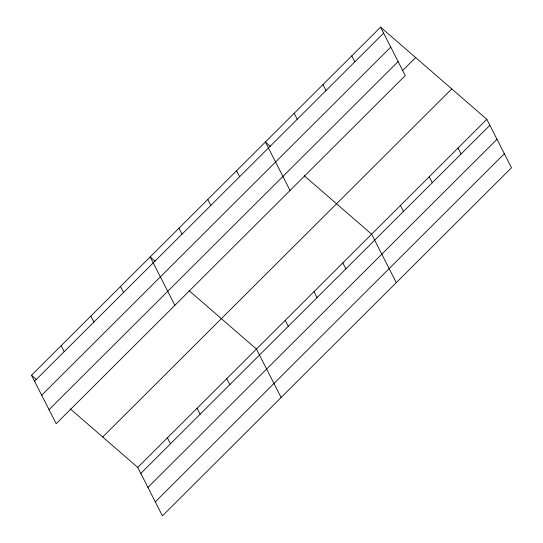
<?xml version="1.0" encoding="UTF-8"?>
<svg xmlns="http://www.w3.org/2000/svg" width="543" height="543" viewBox="0 0 543 543"><rect width="100%" height="100%" fill="white"/><g stroke="black" fill="none" stroke-linecap="round" stroke-linejoin="round"><path stroke-width="0.81" d="M380.575 27.15L405.248 75.579L56.18 423.683L31.508 375.254L380.575 27.15L486.82 119.317L511.492 167.746L162.425 515.85L137.752 467.421L70.305 408.913M34.548 381.22L383.616 33.116M41.689 395.236L390.75 47.132M49.04 409.666L398.107 61.563M402.438 70.726L415.633 57.565M102.695 437.006L451.756 88.903M137.752 467.421L486.82 119.317M140.793 473.394L489.861 125.29M147.934 487.404L497.001 139.3M155.291 501.841L504.352 153.737M270.387 146.372L265.384 142.022L290.057 190.45M304.182 175.681L371.629 234.196L396.302 282.618M155.196 261.244L150.187 256.9L174.866 305.322M188.984 290.559L256.432 349.068L281.111 397.496M31.508 375.254L36.517 379.598M458.02 148.035L461.061 154.008M429.221 176.753L432.262 182.726M351.776 55.868L354.817 61.834M400.422 205.478L403.463 211.444M322.976 84.586L326.017 90.552M294.177 113.304L297.218 119.277M342.83 262.914L345.871 268.88M314.03 291.632L317.071 297.598M236.585 170.746L239.626 176.713M285.231 320.35L288.272 326.316M207.786 199.464L210.827 205.43M178.986 228.182L182.027 234.148M226.764 378.654L229.804 384.627M197.095 408.248L200.136 414.214M120.519 286.487L123.56 292.453M167.42 437.834L170.461 443.801M90.851 316.074L93.891 322.047M61.176 345.667L64.217 351.633"/></g></svg>
